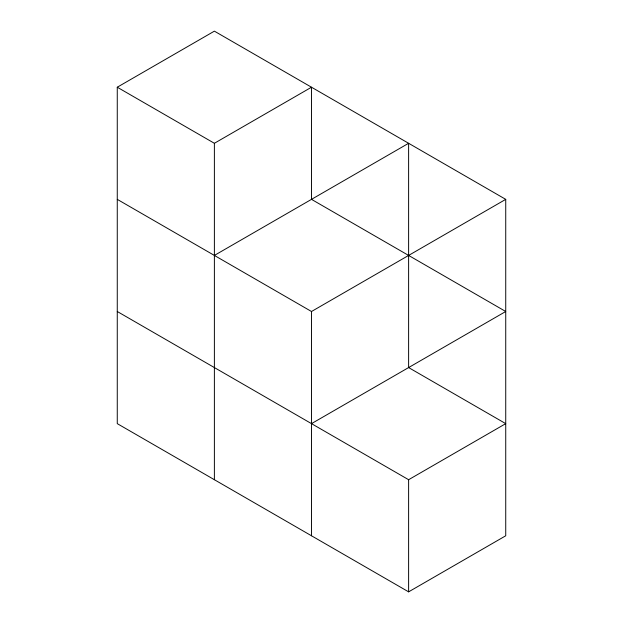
<?xml version="1.0" encoding="UTF-8"?>
<svg xmlns="http://www.w3.org/2000/svg" width="623" height="623" viewBox="0 0 623 623"><rect width="100%" height="100%" fill="white"/><g stroke="black" fill="none" stroke-linecap="round" stroke-linejoin="round"><path stroke-width="0.93" d="M117.264 87.22L214.382 31.15L505.736 199.36L505.736 535.78L408.618 591.85L117.264 423.64L117.264 87.22L214.382 143.29L311.5 87.22L311.5 199.36L505.736 311.5L311.5 423.64M214.382 255.43L408.618 143.29L408.618 367.57L505.736 423.64L408.618 479.71L117.264 311.5M117.264 199.36L311.5 311.5L505.736 199.36M408.618 479.71L408.618 591.85M311.5 311.5L311.5 535.78M214.382 143.29L214.382 479.71"/></g></svg>
